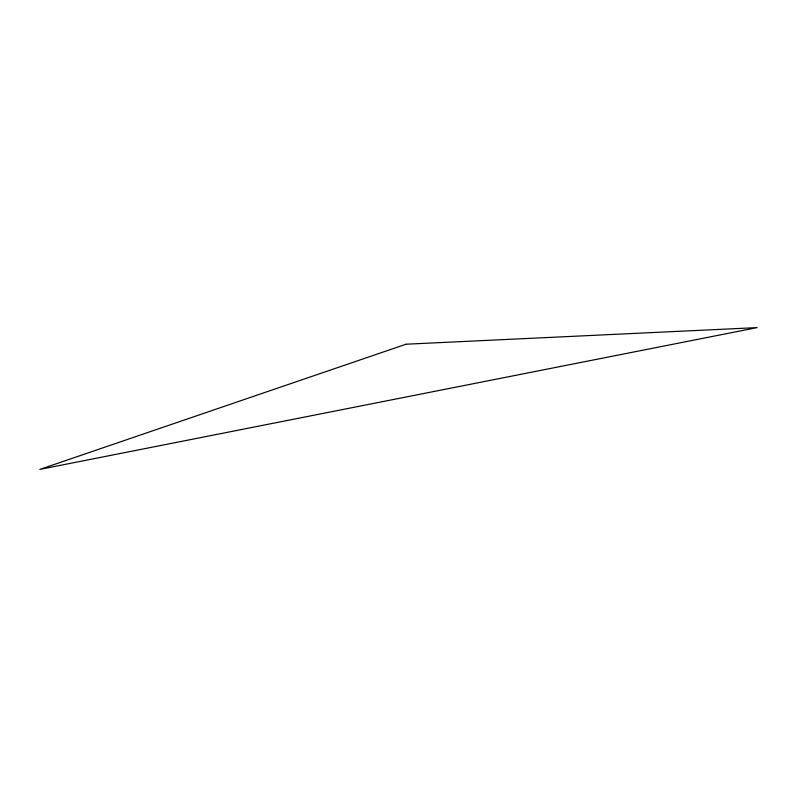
<?xml version="1.0" encoding="UTF-8"?>
<svg xmlns="http://www.w3.org/2000/svg" width="797" height="797" viewBox="0 0 797 797"><rect width="100%" height="100%" fill="white"/><g stroke="black" fill="none" stroke-linecap="round" stroke-linejoin="round"><path stroke-width="1.2" d="M406.052 344.214L39.85 469.393L757.15 327.607L406.052 344.214"/></g></svg>
